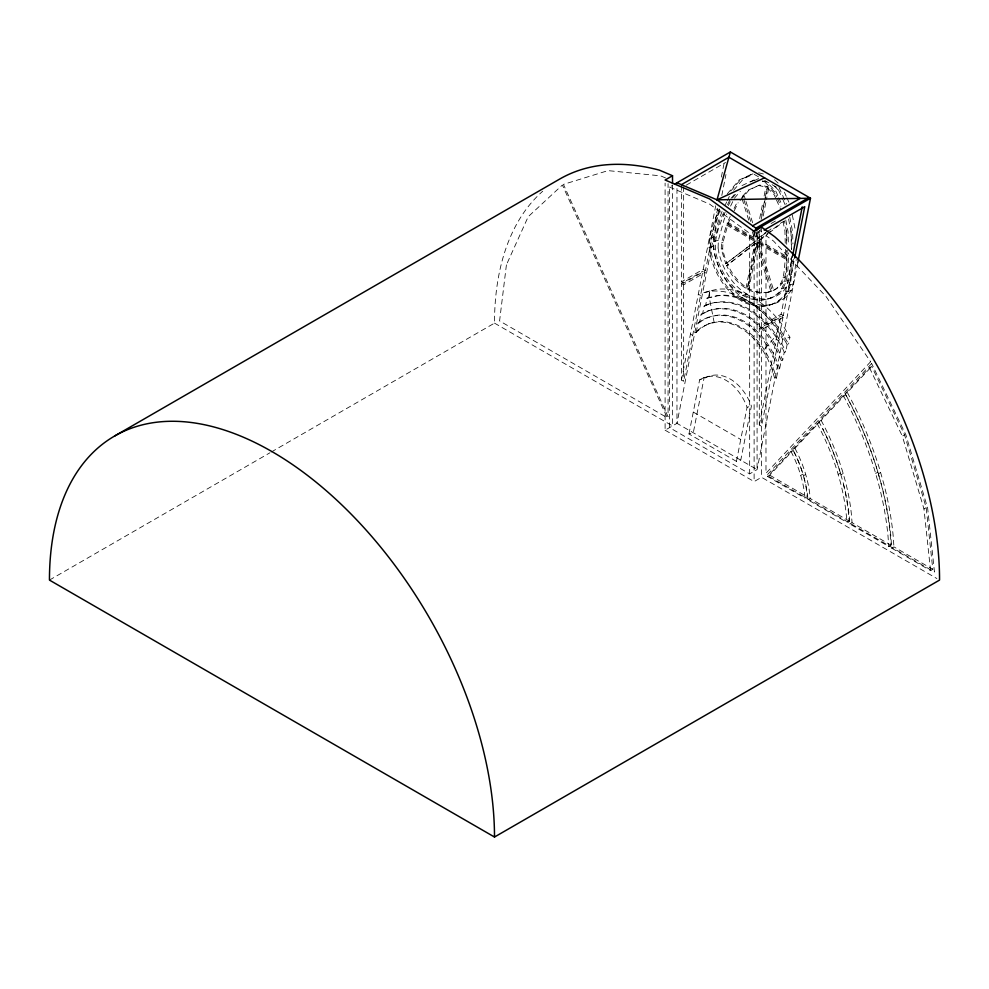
<?xml version="1.0" encoding="UTF-8"?>
<svg xmlns="http://www.w3.org/2000/svg" width="989" height="989" viewBox="0 0 989 989"><rect width="100%" height="100%" fill="white"/><g stroke="black" fill="none" stroke-linecap="round" stroke-linejoin="round"><path stroke-width="0.74" stroke-dasharray="4.95 3.71" d="M723.738 212.536L719.918 220.386L714.058 241.452L713.774 249.352L718.088 248.14L718.373 240.24L724.232 219.175L726.767 213.933M721.253 249.104L721.476 242.935L726.47 224.998L727.904 224.59L755.955 240.784L725.765 263.803L721.253 249.104L722.699 248.696L722.922 242.528L728.423 222.735L731.007 217.419M791.806 256.46C790.248 269.96 792.646 286.538 782.546 297.17A61.021 42.886 74.3 0 1 710.325 255.483C706.616 239.734 713.02 223.489 719.399 209.26M787.083 250.229C786.688 264.075 788.109 280.332 779.406 291.916A54.704 38.435 74.3 0 1 714.676 254.544C710.906 239.956 716.852 224.96 722.032 211.498M793.314 259.081L790.396 284.708L788.431 291.211L783.98 296.774A61.021 42.886 74.3 0 1 711.771 255.075C707.951 239.313 714.726 223.168 720.833 208.864M757.302 242.8L772.261 290.741C785.241 285.784 783.77 270.195 785.353 258.982L757.302 242.8L758.748 242.392L786.787 258.586L785.353 258.982M747.449 289.196L748.883 288.8L757.698 243.986L756.264 244.394L747.449 289.196C755.843 294.067 766.475 294.289 775.03 289.653C788.876 282.273 785.748 263.643 786.873 250.477M718.088 248.14L718.991 253.332A54.704 38.435 74.3 0 0 783.721 290.704L786.28 287.515L788.938 280.221L791.62 258.08M714.639 254.272A61.021 42.886 74.3 0 0 786.861 295.958L791.299 290.407L793.265 283.892L796.219 259.6M681.421 380.036L702.845 271.196L705.07 272.482L683.646 381.321L681.421 380.036L681.421 283.559L702.845 271.196M681.421 185.376L681.421 281.853L703.216 269.268L715.715 205.774M721.364 177.056L724.64 160.416M681.421 281.853L683.646 283.138L705.441 270.553L717.705 208.283M719.151 208.988L676.971 423.341L665.103 430.19L665.103 183.101M721.809 195.476L725.951 174.472M696.207 332.477L698.061 323.094L699.952 321.512A73.038 51.317 74.3 0 1 777.218 366.115L778.17 369.342L776.316 378.738L774.881 379.133L771.704 368.328L767.303 358.067L761.79 348.647A66.72 46.879 74.3 0 0 715.974 322.191L708.26 323.984L701.127 327.582L694.773 332.885L696.207 332.477A66.72 46.879 74.3 0 1 776.316 378.738M698.061 323.094L699.495 322.686L701.152 314.242L708.705 310.756A79.355 55.755 74.3 0 1 778.924 351.293L782.707 360.083L781.261 360.491L779.604 368.934L778.17 369.342M701.152 314.242L702.598 313.834L704.119 306.083L708.211 304.34A85.66 60.193 74.3 0 1 784.03 348.103L785.662 351.923L784.228 352.331L782.707 360.083M704.119 306.083L705.553 305.675L707.036 298.146L718.36 295.451A91.977 64.631 74.3 0 1 781.533 331.933L788.579 343.999L787.145 344.407L785.662 351.923M708.47 297.751L709.805 290.976L717.161 289.283A98.294 69.069 74.3 0 1 784.673 328.249L789.914 337.237L788.579 343.999M688.974 433.973L699.619 379.875L703.933 378.663A45.271 31.809 74.3 0 1 751.405 406.071L740.761 460.169L736.446 461.381L688.974 433.973L693.289 432.762L703.933 378.663M745.966 288.343L754.78 243.529L756.214 243.133L747.4 287.935L745.966 288.343C737.423 282.953 730.797 274.818 726.668 265.645L754.78 243.529M757.03 232.094L755.843 238.114L757.29 237.706L758.464 231.698M759.688 218.569L762.939 202.04M764.126 196.032L765.906 187.008L767.34 186.612L761.134 218.173M765.981 232.897L757.327 238.979L758.81 231.463M761.171 219.434L767.39 187.873L768.824 187.465L766.45 199.494M758.761 238.572L760.541 229.547M763.199 216.022L766.166 200.99M736.446 461.381L747.091 407.283L751.405 406.071M759.305 424.998L780.729 316.159L782.954 317.444L761.53 426.284L759.305 424.998L759.305 328.533L780.729 316.159M761.53 231.624L759.305 230.338L759.305 326.815L781.1 314.23L792.473 256.472M759.305 326.815L761.53 328.101L783.325 315.516L794.34 259.575M797.789 262.74L757.08 469.59L749.662 473.879L669.553 427.631L669.553 187.082L672.026 185.66M725.357 204.636L726.692 201.904M727.36 200.532L729.35 196.415M727.545 204.686L730.092 199.444M725.172 212.128C719.287 225.059 713.131 239.721 716.123 254.148A54.704 38.435 74.3 0 0 780.853 291.52C789.135 280.839 787.862 265.707 788.604 252.838M728.349 205.588L730.253 201.657M730.587 206.083L733.764 199.543M754.038 232.316L756.041 238.683L754.607 239.091L726.989 223.143L730.216 216.492M734.085 208.518L736.669 203.19M734.234 210.768L738.115 202.794M777.787 330.808L774.572 337.434L763.063 350.823M727.36 193.745L739.179 179.998L752.876 173.594M730.772 191.05L740.613 179.59L752.938 173.829M733.64 190.234L743.493 178.774L753.074 174.299M731.081 198.295L735.062 193.659M732.515 197.887L735.495 194.413M734.394 198.233L740.365 191.297M750.676 221.437L742.764 196.106L747.721 190.333L759.639 185.03L768.132 186.773L775.512 194.19M740.093 200.483L749.168 189.925L759.639 185.03M803.995 477.86A82.792 47.806 60 0 1 807.012 494.661L807.16 496.787L804.935 498.073L767.501 476.463L790.965 451.454L793.19 450.168L794.167 452.047A82.792 47.806 60 0 1 802.784 473.546L804.564 479.616A86.995 50.229 60 0 1 807.729 497.257L807.902 499.791L846.831 522.266L849.057 520.98L848.624 514.725A167.685 96.811 60 0 0 842.529 480.703M792.721 449.587L817.161 423.539L819.386 422.254L794.946 448.301L792.721 449.587L794.241 452.492A86.995 50.229 60 0 1 803.291 475.079M840.576 473.508A171.876 99.234 60 0 0 822.687 428.867L818.917 421.66L843.357 395.612L845.583 394.327L851.059 404.798A252.566 145.828 60 0 1 877.354 470.405L881.051 483.559A252.566 145.828 60 0 1 890.236 534.802L890.965 545.174L888.74 546.46L849.811 523.985L849.341 517.334A171.876 99.234 60 0 0 843.098 482.459L840.069 471.976A167.685 96.811 60 0 0 822.613 428.422M845.113 393.733L869.492 367.76L871.717 366.474L904.552 434.863L926.186 507.654L932.788 569.318L930.562 570.604L891.707 548.178L890.965 537.398A256.769 148.251 60 0 0 881.632 485.302L877.861 471.938A256.769 148.251 60 0 0 851.133 405.243L845.113 393.733L847.338 392.448L871.717 366.474M767.501 476.463L769.726 475.177L793.19 450.168M818.917 421.66L821.142 420.374L845.583 394.327M699.495 322.686L701.386 321.104A73.038 51.317 74.3 0 1 778.652 365.707L779.604 368.934M725.765 263.803L755.955 240.784M757.327 238.979L768.156 230.462M767.18 231.945L773.2 227.21M757.97 241.032L759.404 240.624L787.034 256.571L785.587 256.979L757.97 241.032L781.829 222.253M756.214 243.133L726.668 265.645M759.404 240.624L767.761 234.047M768.947 233.107L784.462 220.906L786.626 232.081L786.935 244.172M686.267 185.141L725.555 162.468M49.45 580.086L269.972 452.764M271.307 451.998L494.5 323.131A314.7 181.692 60 0 1 542.738 191.223M771.086 223.539L776.328 220.51M681.421 283.559L683.646 284.844L705.07 272.482M782.954 317.444L761.53 329.807L759.305 328.533M665.103 430.19L754.113 481.581L761.53 477.304L936.892 578.553M800.719 475.388L802.944 474.102M803.476 475.746L805.701 474.46M930.562 570.604L923.961 508.939L902.327 436.137L904.552 434.863M838.165 474.423L840.39 473.138M840.934 474.782L843.16 473.496M807.902 499.791L810.127 498.505L849.057 520.98M875.624 473.459L877.849 472.173M878.393 473.818L880.618 472.532M849.811 523.985L852.036 522.699L890.965 545.174M923.961 508.939L926.186 507.654M891.707 548.178L893.932 546.892L932.788 569.318M705.553 305.675L708.211 304.34M702.598 313.834L708.705 310.756M742.01 185.561L754.1 179.911M750.169 182.025L758.415 178.7L754.384 180.591M767.316 292.521L773.633 290.197L758.748 242.392M762.259 181.593L766.413 181.741L775.846 191.236L778.195 196.477M742.764 196.106L744.198 195.698L745.558 200.05M741.639 197.417L743.073 197.021M716.221 215.8L717.655 215.392M726.989 223.143L728.423 222.735L756.041 238.683M709.768 238.213L714.083 237.001M714.058 241.452L718.373 240.24M721.476 242.935L722.922 242.528M708.94 247.534L713.254 246.323M709.422 250.316L710.868 249.908M757.562 242.935L758.996 242.54M709.805 290.976L702.623 293.004L709.966 291.298A98.294 69.069 74.3 0 1 777.478 330.277L782.732 339.252L789.914 337.237M783.053 277.798L784.5 277.39M784.623 281.432L788.938 280.221M780.939 283.633L782.373 283.225M742.702 295.315L747.004 294.104M788.95 285.104L793.265 283.892M769.763 291.557L771.197 291.149M781.965 288.726L786.28 287.515M741.589 300.965L745.904 299.754M786.984 291.619L791.299 290.407M785.081 293.993L786.527 293.597M767.464 299.049L770.332 298.233M707.765 317.568L709.2 317.16M769.046 305.168L771.914 304.352M708.26 323.984L709.694 323.576M703.599 377.835L712.167 375.412M707.036 298.146L716.914 295.859A91.977 64.631 74.3 0 1 780.086 332.329L787.145 344.407M768.75 292.114C744.049 296.02 726.285 270.38 722.699 248.696M762.334 180.9L766.413 181.741M758.204 185.438L765.906 187.008M758.637 172.754L765.931 174.645M665.572 177.958L660.59 175.844L608.012 170.627L563.433 184.387L668.07 416.74L668.07 183.645M669.553 187.082L709.608 204.117L749.662 233.342L749.662 473.879M754.174 174.348L759.391 177.352M764.596 180.357L777.626 187.885L782.831 199.605M726.47 224.998L754.52 241.192M703.216 269.268L705.441 270.553M781.1 314.23L783.325 315.516M698.308 294.215L700.533 295.501M776.192 339.178L778.417 340.463M690.458 334.097L692.683 335.382M693.289 412.067L740.761 439.475M769.726 475.177L807.16 496.787M494.5 323.131L672.52 425.913L672.52 184.992M774.535 179.738L779.827 184.683M774.523 186.204L778.726 190.432M764.967 182.149L774.412 191.643L776.761 196.885M767.39 187.873L774.066 194.586L775.871 198.616M847.338 392.448L853.359 403.957A256.769 148.251 60 0 1 880.086 470.653L883.857 484.017A256.769 148.251 60 0 1 893.191 536.112L893.932 546.892M843.357 395.612L848.834 406.083A252.566 145.828 60 0 1 875.129 471.691L878.825 484.845A252.566 145.828 60 0 1 888.011 536.075L888.74 546.46M821.142 420.374L824.913 427.582A171.876 99.234 60 0 1 842.801 472.223L845.323 481.173A171.876 99.234 60 0 1 851.566 516.048L852.036 522.699M817.161 423.539L820.388 429.708A167.685 96.811 60 0 1 837.844 473.261L840.304 481.989A167.685 96.811 60 0 1 846.399 516.011L846.831 522.266M794.946 448.301L796.466 451.207A86.995 50.229 60 0 1 805.516 473.793L806.789 478.33A86.995 50.229 60 0 1 809.954 495.971L810.127 498.505M790.965 451.454L791.942 453.333A82.792 47.806 60 0 1 800.558 474.831L801.77 479.146A82.792 47.806 60 0 1 804.786 495.934L804.935 498.073M869.492 367.76L902.327 436.137M784.401 192.187L786.255 196.317M786.873 197.701L789.346 203.202M779.06 187.477L786.465 204.018M783.177 200.285L785.167 204.834M778.776 197.788L782.299 205.65M777.342 198.196L780.914 206.268M776.476 199.963L780.68 209.359M784.228 352.331L782.583 348.511A85.66 60.193 74.3 0 0 706.776 304.736M781.261 360.491L777.49 351.701A79.355 55.755 74.3 0 0 707.271 311.152M746.003 201.496L752.777 223.217M755.485 231.908L757.29 237.706M742.084 198.863L748.797 220.411M752.369 231.908L754.607 239.091M756.264 244.394L770.827 291.149M792.313 214.836L795.205 229.609M789.729 217.123L792.622 231.896L792.931 243.974M788.579 219.002L791.188 232.304L791.645 250.427M785.761 219.978L788.06 231.686L788.406 245.284M783.028 221.313L784.932 231.055L785.241 243.257M714.182 322.612L709.756 300.013L709.546 291.396M790.928 230.87L791.398 249.018M786.366 230.647L786.712 244.37M785.402 249.352L785.587 256.979M761.53 227.124L761.53 477.304M757.08 229.052L757.08 469.59L676.971 423.341L676.971 184.35M754.113 231.401L754.113 481.581M683.646 186.661L683.646 283.138M683.646 284.844L683.646 381.321M699.619 379.875A45.271 31.809 74.3 0 1 747.091 407.283M506.417 264.854L499.581 320.931L667.179 417.692L562.382 185.005L528.2 216.702L506.417 264.854M870.617 361.739L765.981 473.261L765.981 235.543L773.46 240.995L826.038 296.515L870.617 361.739M871.668 363.556L766.871 475.239L934.469 572.013L927.633 508.037L905.85 434.74L871.668 363.556"/><path stroke-width="1.48" d="M792.473 256.472L802.227 206.886M794.637 258.067L804.749 206.676L764.151 230.116M797.789 262.74L810.486 198.22L730.376 151.972L674.498 184.226M757.08 229.052L717.025 199.84L730.376 151.972M114.625 436.013L559.675 179.071A314.7 181.692 60 0 1 659.428 170.157L672.52 175.733L672.52 183.447M672.52 175.733L665.103 180.01L709.608 198.937L754.113 231.401L761.53 227.124L774.622 236.668A314.7 181.692 60 0 1 939.55 580.086L494.5 837.028L49.45 580.086A314.7 181.692 60 0 1 271.975 451.602A314.7 181.692 60 0 1 494.5 837.028M681.384 184.683L728.905 157.239L800.188 198.406L752.666 225.838M755.732 228.274L807.79 198.22M753.371 231.191L810.486 198.22L717.025 199.84L676.971 182.804M717.025 199.84L764.546 177.822"/></g></svg>
